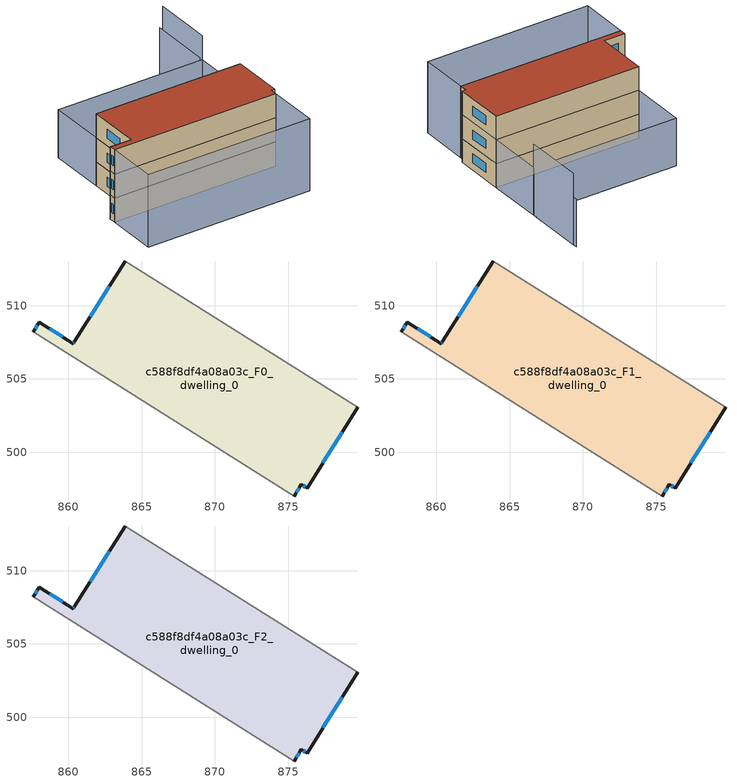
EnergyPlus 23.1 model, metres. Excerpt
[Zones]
c588f8df4a08a03c_F0_dwelling_0
 floor ground (EU_floor_Construction): 879.76,503.06 876.3,497.55 875.91,497.8 875.41,497.01 857.6,508.2 858.02,508.87 860.33,507.41 860.41,507.54 863.88,513.05 z0
 wall outside (EU_wall_Construction): 863.88,513.05 860.41,507.54 860.33,507.41 858.02,508.87 857.6,508.2 / 875.41,497.01 875.91,497.8 876.3,497.55 879.76,503.06 z0:3
 wall adiabatic (EU_wall_Construction): 879.76,503.06 863.88,513.05 / 857.6,508.2 875.41,497.01 z0:3
 window (EU_Window_Construction): 859.61,507.87 858.74,508.41 / 860.39,507.5 860.36,507.45 / 862.8,511.33 861.49,509.25 / 877.38,499.27 878.68,501.34 / 876.03,497.72 876.18,497.63 / 875.57,497.26 875.75,497.55 / 857.89,508.66 857.73,508.41 z0.93:2.07
c588f8df4a08a03c_F1_dwelling_0
 floor to c588f8df4a08a03c_F0_dwelling_0 (EU_floor_Construction): 879.76,503.06 876.3,497.55 875.91,497.8 875.41,497.01 857.6,508.2 858.02,508.87 860.33,507.41 860.41,507.54 863.88,513.05 z3
 wall outside (EU_wall_Construction): 863.88,513.05 860.41,507.54 860.33,507.41 858.02,508.87 857.6,508.2 / 875.41,497.01 875.91,497.8 876.3,497.55 879.76,503.06 z3:6
 wall adiabatic (EU_wall_Construction): 879.76,503.06 863.88,513.05 / 857.6,508.2 875.41,497.01 z3:6
 window (EU_Window_Construction): 859.61,507.87 858.74,508.41 / 860.39,507.5 860.36,507.45 / 862.8,511.33 861.49,509.25 / 877.38,499.27 878.68,501.34 / 876.03,497.72 876.18,497.63 / 875.57,497.26 875.75,497.55 / 857.89,508.66 857.73,508.41 z3.93:5.07
c588f8df4a08a03c_F2_dwelling_0
 floor to c588f8df4a08a03c_F1_dwelling_0 (EU_floor_Construction): 879.76,503.06 876.3,497.55 875.91,497.8 875.41,497.01 857.6,508.2 858.02,508.87 860.33,507.41 860.41,507.54 863.88,513.05 z6
 wall outside (EU_wall_Construction): 863.88,513.05 860.41,507.54 860.33,507.41 858.02,508.87 857.6,508.2 / 875.41,497.01 875.91,497.8 876.3,497.55 879.76,503.06 z6:9
 wall adiabatic (EU_wall_Construction): 879.76,503.06 863.88,513.05 / 857.6,508.2 875.41,497.01 z6:9
 window (EU_Window_Construction): 859.61,507.87 858.74,508.41 / 860.39,507.5 860.36,507.45 / 862.8,511.33 861.49,509.25 / 877.38,499.27 878.68,501.34 / 876.03,497.72 876.18,497.63 / 875.57,497.26 875.75,497.55 / 857.89,508.66 857.73,508.41 z6.93:8.07
 roof outside (EU_roof_Construction): 876.3,497.55 879.76,503.06 863.88,513.05 860.41,507.54 860.33,507.41 858.02,508.87 857.6,508.2 875.41,497.01 875.91,497.8 z9
shading: 887.65,515.61 883.61,509.19 / 857.6,508.2 875.41,497.01 / 875.41,497.01 872.01,491.59 / 872.01,491.59 854.2,502.78 / 854.2,502.78 857.6,508.2 z0:9; 887.96,516.11 883.89,509.64 / 879.76,503.06 863.87,513.05 / 863.87,513.05 867.73,519.17 / 867.73,519.17 883.61,509.19 / 883.61,509.19 879.76,503.06 z0:6
[Building]
EU S2 Campaign: North Axis=0; Terrain=City; Solar Distribution=FullExterior
[Site:Location]
Montreal-Trudeau.Intl.AP: Latitude=45.4667; Longitude=-73.75; Time Zone=-5; Elevation=36
[SizingPeriod:WeatherFileDays]
AnnualSizingPeriod: Begin Month=1; Begin Day of Month=1; End Month=12; End Day of Month=31; Day of Week for Start Day=Monday; Use Weather File Daylight Saving Period=No; Use Weather File Rain and Snow Indicators=No
[MATERIAL]
EU_InternalMass_Material: Roughness=MediumRough; Thickness=0.1; Conductivity=1; Density=1800; Specific Heat=900; Thermal Absorptance=0.9; Solar Absorptance=0.7; Visible Absorptance=0.7
[MATERIAL:NOMASS] Roughness=MediumRough; Thermal Absorptance=0.9; Solar Absorptance=0.7; Visible Absorptance=0.7
Name | Thermal Resistance
EU_wall_NoMass; EU_floor_NoMass | 1.36485
EU_roof_NoMass | 2.55992
[WINDOWMATERIAL:SIMPLEGLAZINGSYSTEM]
EU_Window_SimpleGlazing: UFactor=3.92339; Solar Heat Gain Coefficient=0.8; Visible Transmittance=0.8
[CONSTRUCTION]
EU_wall_Construction: EU_wall_NoMass
EU_roof_Construction: EU_roof_NoMass
EU_floor_Construction: EU_floor_NoMass
EU_Window_Construction: EU_Window_SimpleGlazing
EU_InternalMass_Construction: EU_InternalMass_Material
[ZONE] Type=1; Multiplier=1; Ceiling Height=autocalculate; Floor Area=autocalculate; Part of Total Floor Area=Yes
Name | Volume
c588f8df4a08a03c_F0_dwelling_0 | 423.833
c588f8df4a08a03c_F1_dwelling_0; c588f8df4a08a03c_F2_dwelling_0 | 423.834
[INTERNALMASS] Construction=EU_InternalMass_Construction; Surface Area=141.278
Name | Zone or ZoneList
c588f8df4a08a03c_F0_dwelling_0_EU_InternalMass | c588f8df4a08a03c_F0_dwelling_0
c588f8df4a08a03c_F1_dwelling_0_EU_InternalMass | c588f8df4a08a03c_F1_dwelling_0
c588f8df4a08a03c_F2_dwelling_0_EU_InternalMass | c588f8df4a08a03c_F2_dwelling_0
[OTHEREQUIPMENT] Fuel Type=Electricity; Design Level Calculation Method=Watts/Area; Power per Zone Floor Area=1; Fraction Latent=0; Fraction Radiant=0; Fraction Lost=0; Carbon Dioxide Generation Rate=0; EndUse Subcategory=EU_Step8_InternalGains
Name | Zone or ZoneList or Space or SpaceList | Schedule
EU_Step8_InternalGain_c588f8df4a08a03c_F0_dwelling_0_f000 | c588f8df4a08a03c_F0_dwelling_0 | EU_Step8_GainSchedule_c588f8df4a08a03c_F0_dwelling_0_f000
EU_Step8_InternalGain_c588f8df4a08a03c_F1_dwelling_0_f000 | c588f8df4a08a03c_F1_dwelling_0 | EU_Step8_GainSchedule_c588f8df4a08a03c_F1_dwelling_0_f000
EU_Step8_InternalGain_c588f8df4a08a03c_F2_dwelling_0_f000 | c588f8df4a08a03c_F2_dwelling_0 | EU_Step8_GainSchedule_c588f8df4a08a03c_F2_dwelling_0_f000
[ZONEVENTILATION:DESIGNFLOWRATE] Schedule=EU_AlwaysOn; Design Flow Rate Calculation Method=AirChanges/Hour; Air Changes per Hour=0.860309; Ventilation Type=Natural; Fan Pressure Rise=0; Fan Total Efficiency=1; Constant Term Coefficient=1; Temperature Term Coefficient=0; Velocity Term Coefficient=0; Velocity Squared Term Coefficient=0; Minimum Indoor Temperature=-100; Maximum Indoor Temperature=100; Delta Temperature=-100; Minimum Outdoor Temperature=-100; Maximum Outdoor Temperature=100; Maximum Wind Speed=40
Name | Zone or ZoneList or Space or SpaceList
EU_ConstantAir_c588f8df4a08a03c_F0_dwelling_0 | c588f8df4a08a03c_F0_dwelling_0
EU_ConstantAir_c588f8df4a08a03c_F1_dwelling_0 | c588f8df4a08a03c_F1_dwelling_0
EU_ConstantAir_c588f8df4a08a03c_F2_dwelling_0 | c588f8df4a08a03c_F2_dwelling_0
[HVACTEMPLATE:THERMOSTAT] Constant Heating Setpoint=20; Constant Cooling Setpoint=50
EU_HeatOnly_c588f8df4a08a03c_F0_dwelling_0; EU_HeatOnly_c588f8df4a08a03c_F1_dwelling_0; EU_HeatOnly_c588f8df4a08a03c_F2_dwelling_0
[HVACTEMPLATE:ZONE:IDEALLOADSAIRSYSTEM] System Availability Schedule=EU_AlwaysOn; Maximum Heating Supply Air Temperature=50; Minimum Cooling Supply Air Temperature=13; Maximum Heating Supply Air Humidity Ratio=0.0156; Minimum Cooling Supply Air Humidity Ratio=0.0077; Heating Limit=NoLimit; Cooling Limit=NoLimit; Heating Availability Schedule=EU_AlwaysOn; Cooling Availability Schedule=EU_CoolingOff; Dehumidification Control Type=ConstantSensibleHeatRatio; Cooling Sensible Heat Ratio=0.7; Dehumidification Setpoint=60; Humidification Control Type=None; Humidification Setpoint=30; Outdoor Air Method=None; Outdoor Air Flow Rate per Person=0.00944; Outdoor Air Flow Rate per Zone Floor Area=0; Outdoor Air Flow Rate per Zone=0; Demand Controlled Ventilation Type=None; Outdoor Air Economizer Type=NoEconomizer; Heat Recovery Type=None; Sensible Heat Recovery Effectiveness=0.7; Latent Heat Recovery Effectiveness=0.65
Name | Template Thermostat
c588f8df4a08a03c_F0_dwelling_0 | EU_HeatOnly_c588f8df4a08a03c_F0_dwelling_0
c588f8df4a08a03c_F1_dwelling_0 | EU_HeatOnly_c588f8df4a08a03c_F1_dwelling_0
c588f8df4a08a03c_F2_dwelling_0 | EU_HeatOnly_c588f8df4a08a03c_F2_dwelling_0
[SIZING:ZONE] Zone Cooling Design Supply Air Temperature Input Method=SupplyAirTemperature; Zone Cooling Design Supply Air Temperature=13; Zone Heating Design Supply Air Temperature Input Method=SupplyAirTemperature; Zone Heating Design Supply Air Temperature=50; Zone Cooling Design Supply Air Humidity Ratio=0.008; Zone Heating Design Supply Air Humidity Ratio=0.008; Cooling Design Air Flow Method=DesignDay; Cooling Design Air Flow Rate=0; Cooling Minimum Air Flow per Zone Floor Area=0.000762; Cooling Minimum Air Flow=0; Cooling Minimum Air Flow Fraction=0.2; Heating Design Air Flow Method=DesignDay; Heating Design Air Flow Rate=0; Heating Maximum Air Flow per Zone Floor Area=0.002032; Heating Maximum Air Flow=0.141576; Heating Maximum Air Flow Fraction=0.3; Account for Dedicated Outdoor Air System=No; Dedicated Outdoor Air System Control Strategy=NeutralSupplyAir; Dedicated Outdoor Air Low Setpoint Temperature for Design=autosize; Dedicated Outdoor Air High Setpoint Temperature for Design=autosize; Zone Load Sizing Method=Sensible Load Only No Latent Load; Zone Latent Cooling Design Supply Air Humidity Ratio Input Method=HumidityRatioDifference; Zone Cooling Design Supply Air Humidity Ratio Difference=0.005; Zone Latent Heating Design Supply Air Humidity Ratio Input Method=HumidityRatioDifference; Zone Humidification Design Supply Air Humidity Ratio Difference=0.005
c588f8df4a08a03c_F0_dwelling_0; c588f8df4a08a03c_F1_dwelling_0; c588f8df4a08a03c_F2_dwelling_0
[SCHEDULE:CONSTANT]
Name | Hourly Value
EU_AlwaysOn | 1
EU_CoolingOff | 0
[SCHEDULE:FILE] Column Number=1; Rows to Skip at Top=0; Number of Hours of Data=8760; Column Separator=Comma; Interpolate to Timestep=No; Minutes per Item=60; Adjust Schedule for Daylight Savings=Yes
Name | File
EU_Step8_GainSchedule_c588f8df4a08a03c_F0_dwelling_0_f000 | ../../schedules/c588f8df4a08a03c/c588f8df4a08a03c_F0_dwelling_0_f000_gain.csv
EU_Step8_GainSchedule_c588f8df4a08a03c_F1_dwelling_0_f000 | ../../schedules/c588f8df4a08a03c/c588f8df4a08a03c_F1_dwelling_0_f000_gain.csv
EU_Step8_GainSchedule_c588f8df4a08a03c_F2_dwelling_0_f000 | ../../schedules/c588f8df4a08a03c/c588f8df4a08a03c_F2_dwelling_0_f000_gain.csv
